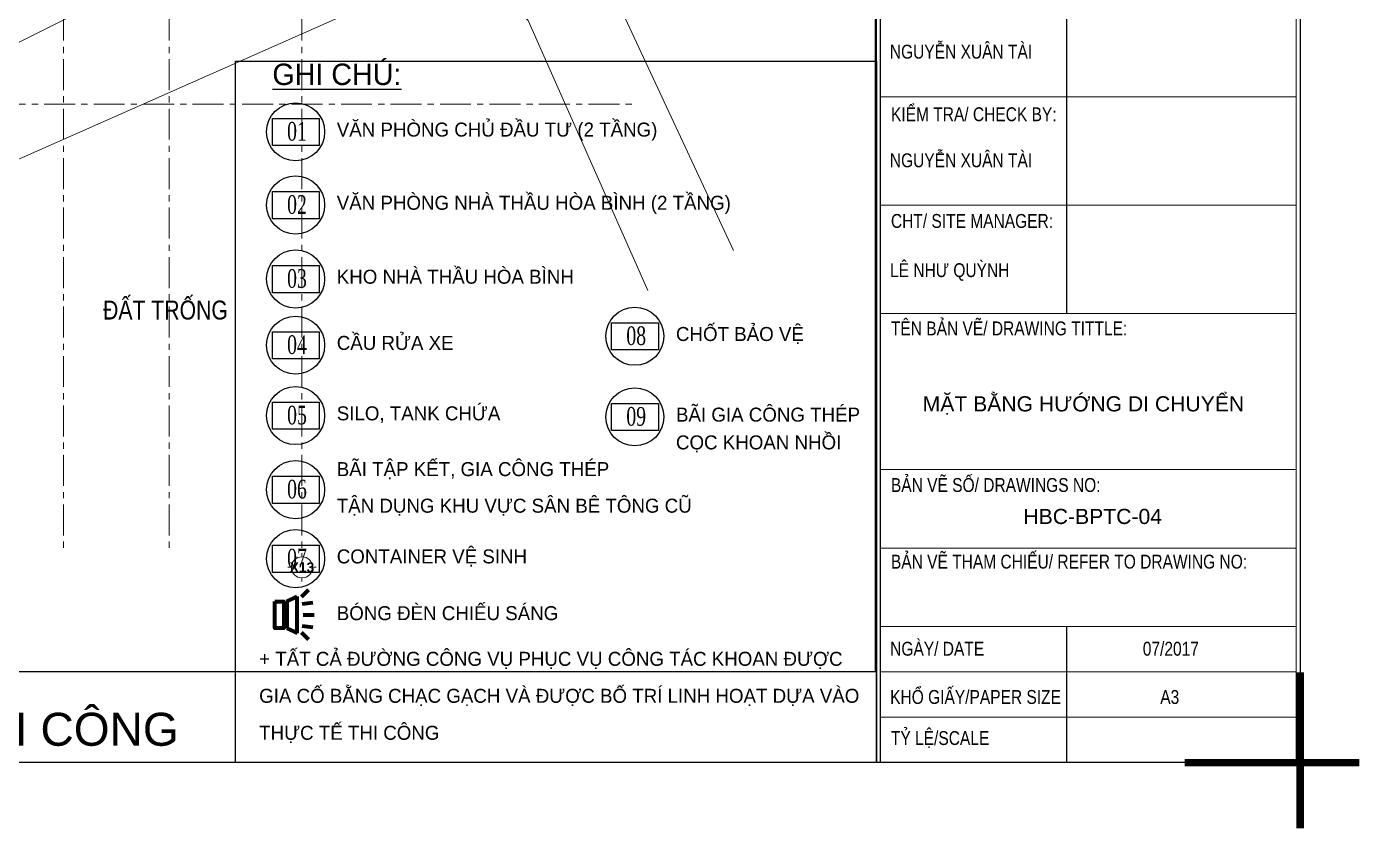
# Model space of a CAD drawing. Header units: millimetres. Extents: x -346728 to 1320345, y -537202 to -385966.
# Drawn here: x 439029 to 519832, y -528848 to -480235 of the extents above; entities that cross this region are included whole.
import ezdxf
from ezdxf.enums import TextEntityAlignment as Align
from ezdxf.xclip import XClip

# ---------------------------------------------------------------- set-up
doc = ezdxf.new("R2010")
doc.units = ezdxf.units.MM
doc.header["$LTSCALE"] = 100
doc.header["$XCLIPFRAME"] = 2
doc.linetypes.add('X1326_GLB$0$CENTER', pattern=[2, 1.25, -0.25, 0.25, -0.25])
for name, color, linetype, lineweight in [('0 T TEXT', 7, 'Continuous', 13), ('Chu text vini xxxxxxxxxxxxxxxxxxxxxxxxxxxxxxxxx', 7, 'Continuous', 15), ('DIM', 5, 'Continuous', 20), ('LINE', 7, 'Continuous', 13), ('X1326_GLB$0$A-tim', 8, 'X1326_GLB$0$CENTER', 9), ('X1326_GLB$0$Xref-Plan Grid$0$A-ky hieu', 7, 'Continuous', 13)]:
    doc.layers.add(name, color=color, linetype=linetype, lineweight=lineweight)
for name, color, linetype in [('DHOA', 7, 'Continuous'), ('KHUNGTEN', 7, 'Continuous'), ('KT-Kyhieu', 5, 'Continuous'), ('TX', 94, 'Continuous')]:
    doc.layers.add(name, color=color, linetype=linetype)
doc.styles.add('KICHTHUOC', font='vntimeh.shx', dxfattribs={"width": 0.7})
doc.styles.add('KT-ND-.SHX', font='Arial_1.ttf', dxfattribs={"width": 0.8})
doc.styles.add('KT-TEXT-ARIAL', font='Arial_1.ttf')
doc.styles.add('TOAN - FONT ARIAL', font='Arial_1.ttf', dxfattribs={"width": 0.8})
doc.styles.add('VnArialH', font='VHARIAL.TTF')
doc.styles.add('VnAvantH', font='VHAVAN.TTF')
doc.styles.add('X1326_GLB$0$Xref-Plan Grid$0$BRG-Chu Hoa', font='Arialbd_1.ttf')

# ---------------------------------------------------------------- blocks, each defined once
blk = doc.blocks.new('*U259')
for p, q in [((0, 3.19), (0, 4.28)), ((-3.19, 0), (-4.28, 0)), ((3.19, 0), (4.28, 0)), ((0, -3.19), (0, -4.28))]:
    blk.add_line(p, q)
blk.add_circle((0, 0), 3.19)
at = {"color": 7, "style": 'X1326_GLB$0$Xref-Plan Grid$0$BRG-Chu Hoa'}
blk.add_attdef('1', text='', height=3, dxfattribs=at).set_placement((0, 0), align=Align.MIDDLE_CENTER)
blk = doc.blocks.new('LVL-KHUNGTEN')
at = {"color": 1}
blk.add_line((111604, 41093), (111604, 62), dxfattribs=at)
blk.add_lwpolyline([(61073, 41093), (119124, 41093), (119124, 62), (61073, 62)], close=True)
blk.add_lwpolyline([(111534, 41093), (119124, 41093), (119124, 62), (111534, 62)], close=True, dxfattribs=at)
for points in [[(114939, 13934), (114939, 8106)], [(114937, 2499), (114937, 62)]]:
    blk.add_lwpolyline(points)
at = {"layer": 'DEFPOINTS'}
for p, q in [((119124, 41093), (119124, 62)), ((119124, 62), (61073, 62))]:
    blk.add_line(p, q, dxfattribs=at)
at = {"layer": 'DEFPOINTS', "color": 3, "const_width": 134}
for points in [[(119124, 1682), (119124, 62), (117056, 62)], [(120185, 62), (119124, 62), (119124, -1115)]]:
    blk.add_lwpolyline(points, dxfattribs=at)
at = {"layer": 'DIM', "color": 1}
blk.add_line((119051, 41093), (119051, 62), dxfattribs=at)
at = {"layer": 'DIM'}
for p, q in [((111604, 11991), (119051, 11991)), ((111604, 10049), (119051, 10049)), ((111604, 8106), (119051, 8106)), ((111604, 5310), (119051, 5310)), ((111604, 3905), (119051, 3905)), ((111604, 2499), (119051, 2499)), ((111604, 1687), (119051, 1687)), ((111604, 874), (119051, 874))]:
    blk.add_line(p, q, dxfattribs=at)
at = {"layer": 'KHUNGTEN', "color": 9}
blk.add_line((119120, 62), (111604, 62), dxfattribs=at)
at = {"layer": 'Chu text vini xxxxxxxxxxxxxxxxxxxxxxxxxxxxxxxxx', "style": 'KT-ND-.SHX', "width": 0.8}
for s, p in [('NGUYỄN XUÂN TÀI', (113050, 12833)), ('KIỂM TRA/ CHECK BY:', (113279, 11712)), ('NGUYỄN XUÂN TÀI', (113050, 10887)), ('CHT/ SITE MANAGER:', (113247, 9770)), ('LÊ NHƯ QUỲNH', (112848, 8883))]:
    blk.add_text(s, height=248.79, rotation=360, dxfattribs=at).set_placement(p, align=Align.MIDDLE)
for s, height, p in [('TÊN BẢN VẼ/ DRAWING TITTLE: ', 248.79, (111795, 7716)), ('BẢN VẼ SỐ/ DRAWINGS NO:', 248.79, (111795, 4911)), ('BẢN VẼ THAM CHIẾU/ REFER TO DRAWING NO:', 248.79, (111795, 3538)), ('NGÀY/ DATE', 248.8, (111781, 1978)), ('07/2017', 248.8, (116306, 1978)), ('KHỔ GIẤY/PAPER SIZE', 248.79, (111781, 1114)), ('A3', 248.8, (116619, 1114)), ('TỶ LỆ/SCALE', 248.79, (111795, 378))]:
    blk.add_text(s, height=height, rotation=360, dxfattribs=at).set_placement(p)
blk = doc.blocks.new('mb duong hh')
at = {"layer": 'LINE', "color": 252, "lineweight": 9}
blk.add_line((99444, 10165), (91766, 26650), dxfattribs=at)
for points in [[(46995, 21406), (48214, 19209), (55528, 22490), (79633, 34556), (82900, 40330), (83008, 48620), (83152, 58204), (83577, 88420), (83093, 88629)], [(39889, -16768), (33281, -1600), (32900, -141), (33614, 3694), (34777, 5679), (36123, 6884), (82139, 27252), (84799, 26382), (86984, 24113), (94252, 7748)]]:
    blk.add_lwpolyline(points, dxfattribs=at)
at = {"layer": '0 T TEXT', "lineweight": 9, "style": 'TOAN - FONT ARIAL', "width": 0.8}
blk.add_text('ĐẤT TRỐNG', height=1150, dxfattribs=at).set_placement((61215, 5984))
blk = doc.blocks.new('SOTT')
at = {"layer": 'KT-Kyhieu', "color": 7}
blk.add_lwpolyline([(-995, 575), (1009, 575), (1009, -589), (-995, -589)], close=True, dxfattribs=at)
blk.add_circle((0, 0), 1245, dxfattribs=at)
at = {"layer": 'KT-Kyhieu', "color": 7, "linetype": 'Continuous', "style": 'KICHTHUOC', "width": 0.7}
blk.add_attdef('SOTT', text='', height=800, dxfattribs=at).set_placement((60, -378), align=Align.CENTER)
blk = doc.blocks.new('den')
at = {"lineweight": 100}
for p, q in [((-31722, -511498), (-31167, -510972)), ((-32813, -511837), (-32031, -511461)), ((-32813, -511837), (-32813, -513870)), ((-32031, -514246), (-32031, -511461)), ((-31647, -512021), (-30858, -511920)), ((-31594, -512854), (-30762, -512854)), ((-32813, -513870), (-32031, -514246)), ((-31647, -513686), (-30859, -513793)), ((-31722, -514209), (-31167, -514735))]:
    blk.add_line(p, q, dxfattribs=at)
blk.add_lwpolyline([(-33728, -511837), (-33040, -511837), (-33040, -513870), (-33728, -513870)], close=True, dxfattribs=at)

msp = doc.modelspace()

# ---------------------------------------------------------------- linework, layer by layer
at = {"layer": 'DHOA', "elevation": -1901}
msp.add_lwpolyline([(451696, -482319.8), (490555, -482319.8), (490555, -524864.1), (451690.1, -524864.1)], close=True, dxfattribs=at)
at = {"layer": 'X1326_GLB$0$A-tim', "ltscale": 15}
for p, q in [((441271.2, -398208.6, -1404.9), (441271.2, -512162.7, -1404.9)), ((447671.3, -398208.6, -1404.9), (447671.3, -512162.7, -1404.9)), ((455721.3, -398208.6, -1404.9), (455721.3, -512162.7, -1404.9)), ((341092.1, -484941.8, -1404.9), (475778.7, -484941.8, -1404.9))]:
    msp.add_line(p, q, dxfattribs=at)

# ---------------------------------------------------------------- block references
at = {"extrusion": (0.00597, -2.28885e-18, 0.999982), "xscale": 3.385207865094198, "yscale": 3.385207865094198, "zscale": 3.385207865094198}
msp.add_blockref('LVL-KHUNGTEN', (112985.2, -525073.6, 1027.7), dxfattribs=at)
ref = msp.add_blockref('mb duong hh', (382446.7, -503978, 0))
XClip(ref).set_block_clipping_path([(-58962.6888090824, -15358.4345334051), (108047.3313388755, 114603.0144500207)])
at = {"linetype": 'Continuous'}
ref = msp.add_blockref('SOTT', (455334.4, -486613.1, -3742.1), dxfattribs=dict(at, xscale=1.414213562384248, yscale=1.414213562384248, zscale=1.414213562384248))
ref.add_attrib('SOTT', '01', dxfattribs={"linetype": 'Continuous', "height": 1131.37, "style": 'KICHTHUOC', "width": 0.7}).set_placement((455419.5, -487147.4, -3742.1), align=Align.CENTER)
ref = msp.add_blockref('SOTT', (455334.4, -491051.4, -3742.1), dxfattribs=dict(at, xscale=1.414213562384248, yscale=1.414213562384248, zscale=1.414213562384248))
ref.add_attrib('SOTT', '02', dxfattribs={"linetype": 'Continuous', "height": 1131.37, "style": 'KICHTHUOC', "width": 0.7}).set_placement((455419.5, -491585.7, -3742.1), align=Align.CENTER)
ref = msp.add_blockref('SOTT', (455334.4, -495535.4, -3742.1), dxfattribs=dict(at, xscale=1.414213562384248, yscale=1.414213562384248, zscale=1.414213562384248))
ref.add_attrib('SOTT', '03', dxfattribs={"linetype": 'Continuous', "height": 1131.37, "style": 'KICHTHUOC', "width": 0.7}).set_placement((455419.5, -496069.7, -3742.1), align=Align.CENTER)
ref = msp.add_blockref('SOTT', (475901.8, -499008.4, -3742.1), dxfattribs=dict(at, xscale=1.414213562384248, yscale=1.414213562384248, zscale=1.414213562384248))
ref.add_attrib('SOTT', '08', dxfattribs={"linetype": 'Continuous', "height": 1131.37, "style": 'KICHTHUOC', "width": 0.7}).set_placement((475986.9, -499542.7, -3742.1), align=Align.CENTER)
ref = msp.add_blockref('SOTT', (455334.4, -499549.4, -3742.1), dxfattribs=dict(at, xscale=1.414213562384248, yscale=1.414213562384248, zscale=1.414213562384248))
ref.add_attrib('SOTT', '04', dxfattribs={"linetype": 'Continuous', "height": 1131.37, "style": 'KICHTHUOC', "width": 0.7}).set_placement((455419.5, -500083.7, -3742.1), align=Align.CENTER)
ref = msp.add_blockref('SOTT', (455334.4, -503819.4, -3742.1), dxfattribs=dict(at, xscale=1.414213562384248, yscale=1.414213562384248, zscale=1.414213562384248))
ref.add_attrib('SOTT', '05', dxfattribs={"linetype": 'Continuous', "height": 1131.37, "style": 'KICHTHUOC', "width": 0.7}).set_placement((455419.5, -504353.7, -3742.1), align=Align.CENTER)
ref = msp.add_blockref('SOTT', (475901.8, -503897.4, -3742.1), dxfattribs=dict(at, xscale=1.414213562384248, yscale=1.414213562384248, zscale=1.414213562384248))
ref.add_attrib('SOTT', '09', dxfattribs={"linetype": 'Continuous', "height": 1131.37, "style": 'KICHTHUOC', "width": 0.7}).set_placement((475986.9, -504431.7, -3742.1), align=Align.CENTER)
ref = msp.add_blockref('SOTT', (455334.4, -508310.2, -3742.1), dxfattribs=dict(at, xscale=1.414213562384248, yscale=1.414213562384248, zscale=1.414213562384248))
ref.add_attrib('SOTT', '06', dxfattribs={"linetype": 'Continuous', "height": 1131.37, "style": 'KICHTHUOC', "width": 0.7}).set_placement((455419.5, -508844.5, -3742.1), align=Align.CENTER)
ref = msp.add_blockref('SOTT', (455334.4, -512495.4, -3742.1), dxfattribs=dict(at, xscale=1.414213562384248, yscale=1.414213562384248, zscale=1.414213562384248))
ref.add_attrib('SOTT', '07', dxfattribs={"linetype": 'Continuous', "height": 1131.37, "style": 'KICHTHUOC', "width": 0.7}).set_placement((455419.5, -513029.7, -3742.1), align=Align.CENTER)
at = {"lineweight": 100, "xscale": 0.7999999999883585, "yscale": 0.7999999999883585, "zscale": 0.7999999999883585}
msp.add_blockref('den', (481060.8, -105614.1, -2240.3), dxfattribs=at)
at = {"layer": 'X1326_GLB$0$Xref-Plan Grid$0$A-ky hieu', "xscale": 200, "yscale": 200, "zscale": 200}
msp.add_blockref('*U259', (455721.3, -513019.5, -1404.9), dxfattribs=at).add_auto_attribs({'1': 'X13'})

# ---------------------------------------------------------------- texts
at = {"style": 'VnAvantH'}
for s, height, p in [('%%Ughi chó:', 1300, (453927.4, -483775.5, -3742.1)), ('v¨n phßng chñ ®Çu t\xad (2 TÇNG)', 848.528, (457831.8, -486901, -3742.1)), ('v¨n phßng nhµ thÇu hßa b×nh (2 tÇng)', 848.528, (457831.8, -491339.3, -3742.1)), ('kho nhµ thÇu hßa b×nh', 848.528, (457831.8, -495823.3, -3742.1)), ('CHèT B¶O VÖ', 848.528, (478399.3, -499296.3, -3742.1)), ('cÇu röa xe', 848.53, (457831.8, -499837.3, -3742.1)), ('silo, TANK CHøA', 848.528, (457831.8, -504107.3, -3742.1)), ('b·i gia c«ng thÐp', 848.528, (478399.3, -504185.3, -3742.1)), ('cäc khoan nhåi', 848.528, (478399.3, -505869.3, -3742.1)), ('b·i tËp kÕt, gia c«ng thÐp', 848.528, (457831.8, -507489, -3742.1)), ('tËn dông khu vùc s©n bª t«ng cò', 848.528, (457831.8, -509707, -3742.1)), ('CONTAINER VÖ SINH', 848.528, (457831.8, -512783.3, -3742.1)), ('bãng ®Ìn chiÕu s¸ng', 848.528, (457831.8, -516224.2, -3742.1)), ('+ tÊt c¶ ®\xadêng c«ng vô phôc vô c«ng t¸c khoan ®\xadîc', 848.528, (453126, -518992.9, -2240.3)), ('gia cè b»ng ch¹c g¹ch vµ ®\xadîc bè trÝ linh ho¹t dùa vµo', 848.528, (453126, -521235.9, -2240.3)), ('thùc tÕ thi c«ng', 848.528, (453126, -523478.9, -2240.3))]:
    msp.add_text(s, height=height, dxfattribs=at).set_placement(p)
at = {"extrusion": (0.00597, -2.28885e-18, 0.999982), "char_height": 917.499, "attachment_point": 5, "text_direction": (0.999982, 0, -0.00597), "style": 'KT-TEXT-ARIAL'}
for s, insert, width in [('\\A1;{\\C7;MẶT BẰNG HƯỚNG DI CHUYỂN}', (503103.4, -503208.3), 19659.603), ('HBC-BPTC-04', (503664.6, -509941.5), 24539.872)]:
    msp.add_mtext(s, dxfattribs=dict(at, insert=insert, width=width))
at = {"layer": 'TX', "color": 4, "style": 'VnArialH'}
msp.add_text('MÆT B»NG H¦íNG DI CHUYÓN Vµ KHU VùC THI C¤NG', height=2000, dxfattribs=at).set_placement((373096, -523840.4, -3.1))

doc.saveas('drawing.dxf')
